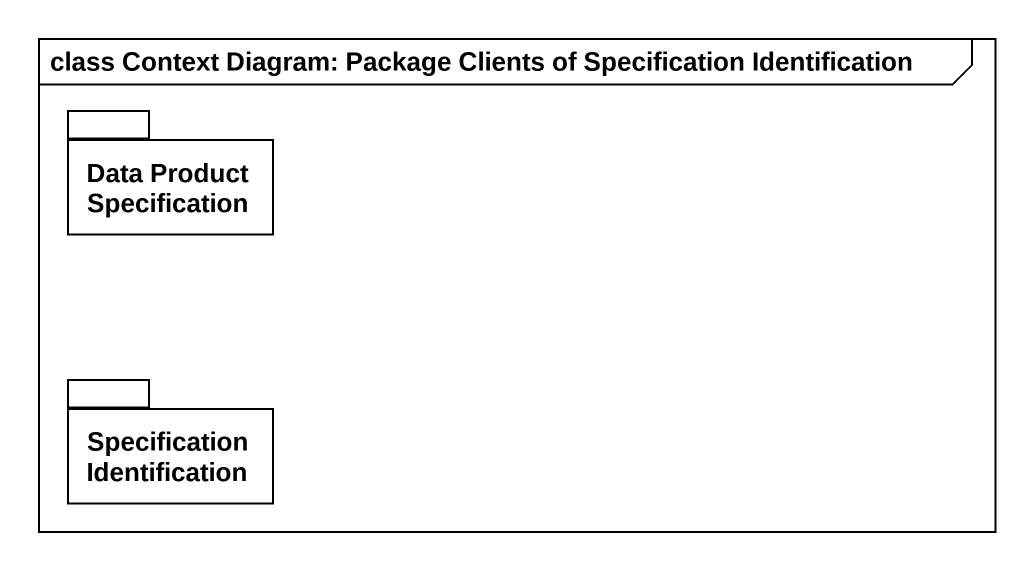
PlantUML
@startuml
mainframe class Context Diagram: Package Clients of Specification Identification
package "Data Product Specification" as Data_Product_Specification {
}
package "Specification Identification" as Specification_Identification {
}
@enduml
